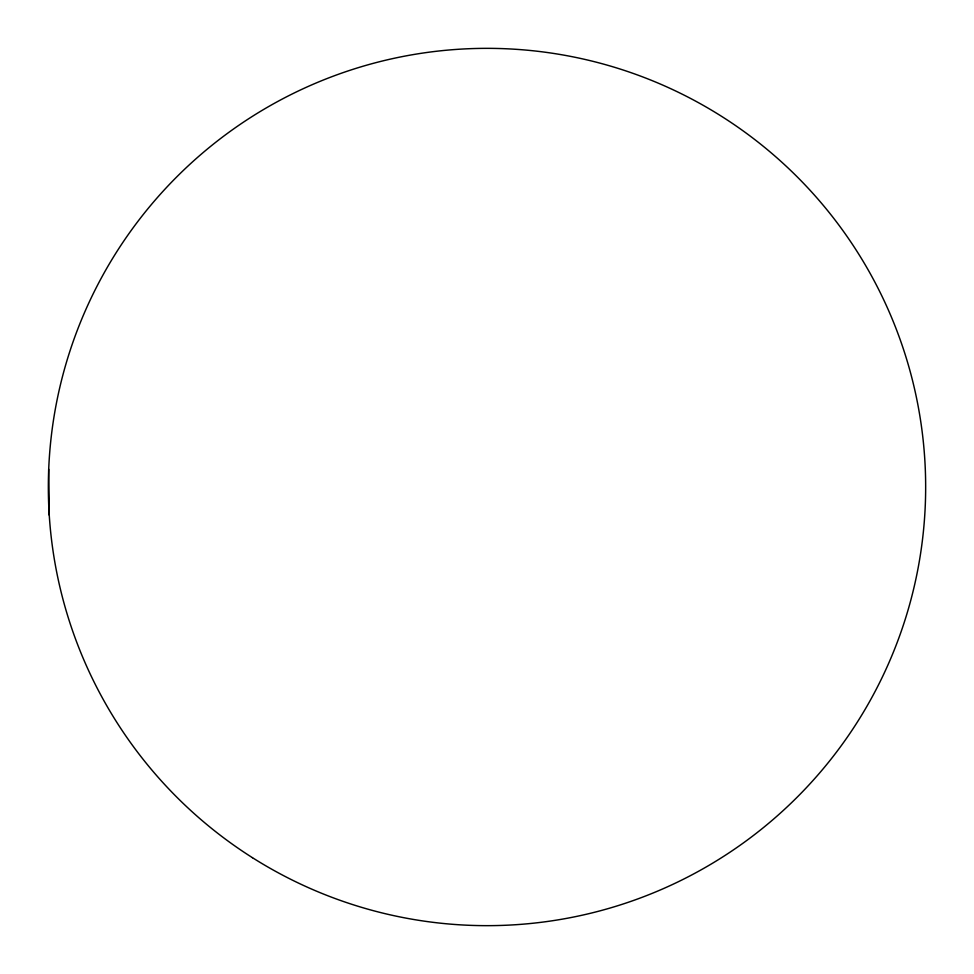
<?xml version="1.0" encoding="UTF-8"?>
<svg xmlns="http://www.w3.org/2000/svg" width="974" height="974" viewBox="0 0 974 974"><rect width="100%" height="100%" fill="white"/><g stroke="black" fill="none" stroke-linecap="round" stroke-linejoin="round"><path stroke-width="1.46" d="M48.7 469.249L49.248 515.161M252.473 857.704A438.665 438.665 0 0 0 925.3 504.751A438.665 438.665 0 0 0 283.227 98.544A438.665 438.665 0 0 0 252.473 857.704"/></g></svg>
